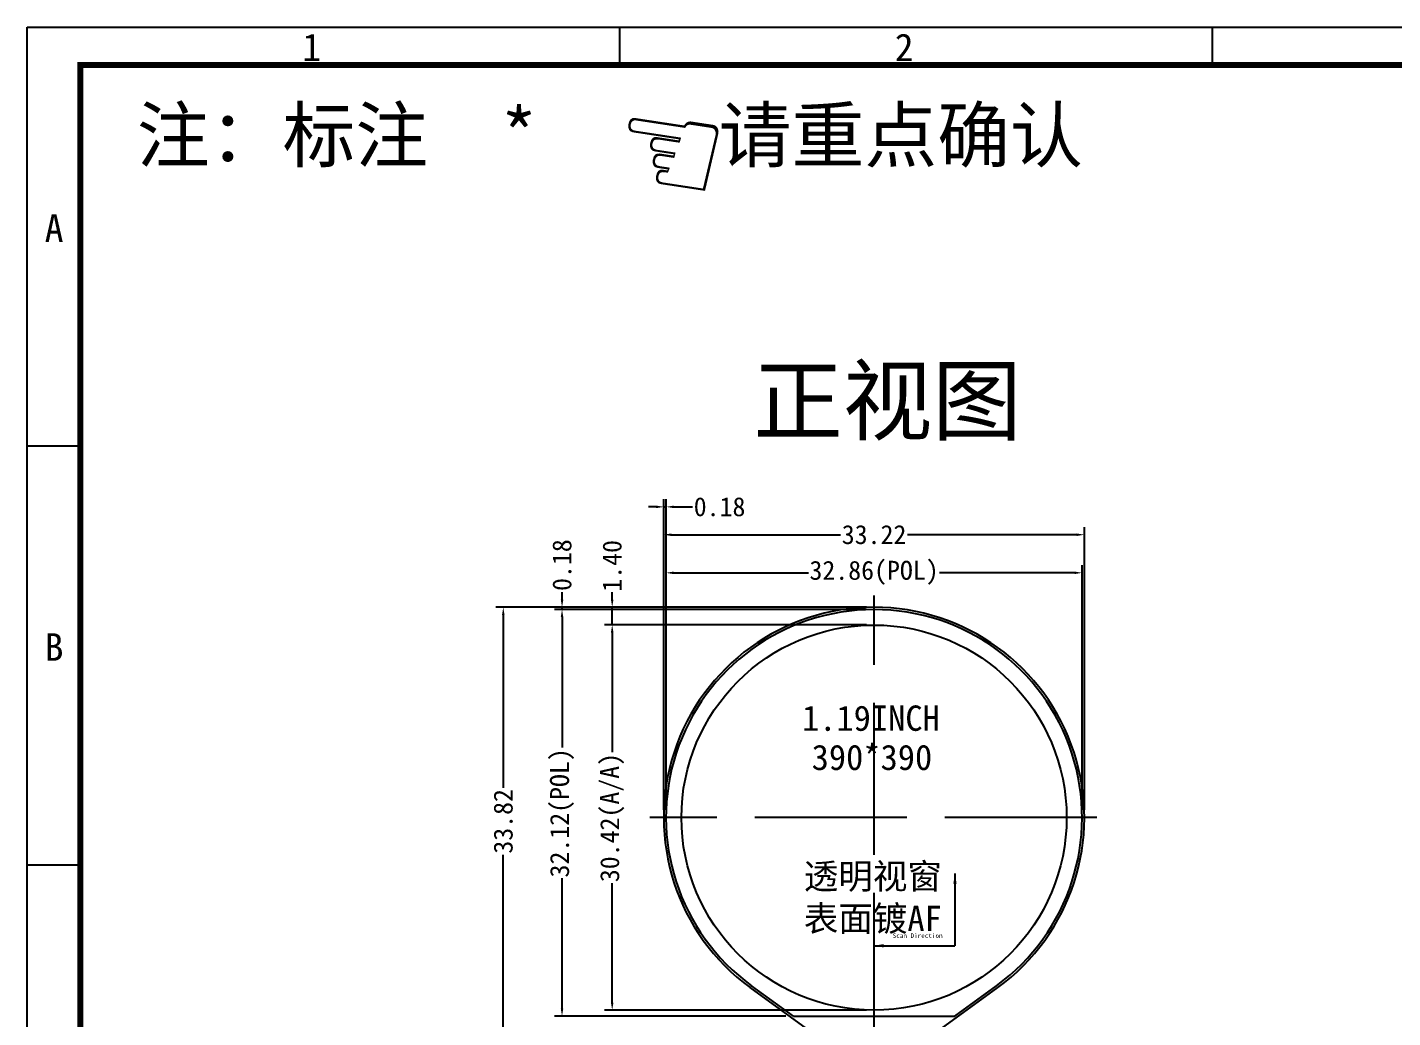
# Model space of a CAD drawing. Header units: millimetres. Extents: x 1387 to 2553, y -68 to 207.
# Drawn here: x 1793.7 to 1901.6, y 53.6 to 131.9 of the extents above; entities that cross this region are included whole.
import ezdxf

# ---------------------------------------------------------------- set-up
doc = ezdxf.new("R2010")
doc.units = ezdxf.units.MM
doc.linetypes.add('ACAD_ISO02W100', pattern=[15, 12, -3])
for name, color, linetype in [('DIM', 3, 'Continuous'), ('DIM（标注）', 3, 'Continuous'), ('Panel', 7, 'Continuous'), ('POL', 4, 'Continuous'), ('TEXT', 2, 'Continuous')]:
    doc.layers.add(name, color=color, linetype=linetype)
doc.layers.add('剖面', color=7, linetype='Continuous', lineweight=13)
doc.styles.add('Panel', font='arial.ttf')
doc.styles.add('RS', font='txt.shx', dxfattribs={"width": 0.95})
doc.styles.add('中文', font='')
doc.styles.add('宋体', font='')
doc.styles.get('中文').set_extended_font_data('宋体')
doc.styles.get('宋体').set_extended_font_data('SimSun')
doc.dimstyles.new('Panel', dxfattribs={"dimtxt": 2, "dimasz": 0.8, "dimexe": 0.06, "dimexo": 0, "dimgap": 0.2, "dimtad": 1, "dimdec": 3, "dimdsep": 46, "dimtxsty": 'Panel', "dimcen": 2.5, "dimclrd": 6, "dimclre": 6, "dimclrt": 6, "dimadec": 0, "dimazin": 0, "dimtfac": 1, "dimtdec": 3, "dimtmove": 0, "dimatfit": 3, "dimfxl": 1, "dimarcsym": 0})
doc.dimstyles.new('STANDARD$0', dxfattribs={"dimtxt": 2, "dimasz": 2, "dimexe": 0.4, "dimexo": 0.4, "dimgap": 0.4, "dimtad": 1, "dimzin": 0, "dimdsep": 46, "dimtxsty": '宋体', "dimcen": 0.4, "dimclrd": 256, "dimclre": 256, "dimclrt": 256, "dimadec": 0, "dimazin": 0, "dimtfac": 1, "dimtofl": 0, "dimtmove": 0, "dimatfit": 3, "dimfxl": 1, "dimtolj": 1, "dimtzin": 0, "dimarcsym": 0})

# ---------------------------------------------------------------- blocks, each defined once
blk = doc.blocks.new('A$C5D5B2502')
at = {"color": 3, "lineweight": 9, "extrusion": (0, 0, -1), "insert": (0.313, 2.205), "char_height": 2.2, "width": 1.7931, "attachment_point": 1, "text_direction": (0.707107, -0.707107, 0), "style": 'RS'}
blk.add_mtext('\\fWingdings|b0|i0|c2|p2;E', dxfattribs=at)
blk = doc.blocks.new('3')
at = {"layer": 'DIM', "extrusion": (0, 0, -1), "xscale": 1.882916887164354, "yscale": 1.882916887163899, "zscale": -1.882916887163784, "rotation": 180}
blk.add_blockref('A$C5D5B2502', (-1621.196, 1416.426), dxfattribs=at)
blk = doc.blocks.new('*D64')
at = {"layer": 'Defpoints', "color": 0, "linetype": 'Continuous'}
for p in [(1860.6, 84.66, 0.22), (1839.92, 54.24), (1860.6, 54.24, 0.22)]:
    blk.add_point(p, dxfattribs=at)
at = {"layer": 'DIM（标注）', "linetype": 'Continuous', "lineweight": -2}
for p, q in [((1860, 84.66), (1839.32, 84.66)), ((1839.92, 84.06), (1839.92, 74.61)), ((1839.92, 54.84), (1839.92, 64.28)), ((1860, 54.24), (1839.32, 54.24))]:
    blk.add_line(p, q, dxfattribs=at)
at = {"layer": 'DIM（标注）', "linetype": 'Continuous'}
for points in [[(1839.82, 84.06), (1840.02, 84.06), (1839.92, 84.66)], [(1839.82, 54.84), (1840.02, 54.84), (1839.92, 54.24)]]:
    blk.add_solid(points, dxfattribs=at)
at = {"layer": 'DIM（标注）', "linetype": 'Continuous', "insert": (1839.92, 69.45), "char_height": 1.5, "attachment_point": 5, "rotation": 90, "style": '宋体'}
blk.add_mtext('30.42(A/A)', dxfattribs=at)
blk = doc.blocks.new('*D65')
at = {"layer": 'Defpoints', "color": 0, "linetype": 'Continuous'}
for p in [(1839.92, 86.06), (1860.6, 86.06, 0.22), (1860.6, 84.66, 0.22)]:
    blk.add_point(p, dxfattribs=at)
at = {"layer": 'DIM（标注）', "linetype": 'Continuous', "lineweight": -2}
for p, q in [((1839.92, 86.66), (1839.92, 87.26)), ((1860, 86.06), (1839.32, 86.06)), ((1839.92, 84.66), (1839.92, 86.06)), ((1860, 84.66), (1839.32, 84.66)), ((1839.92, 84.06), (1839.92, 83.46))]:
    blk.add_line(p, q, dxfattribs=at)
at = {"layer": 'DIM（标注）', "linetype": 'Continuous'}
for points in [[(1839.82, 86.66), (1840.02, 86.66), (1839.92, 86.06)], [(1839.82, 84.06), (1840.02, 84.06), (1839.92, 84.66)]]:
    blk.add_solid(points, dxfattribs=at)
at = {"layer": 'DIM（标注）', "linetype": 'Continuous', "insert": (1839.92, 89.33), "char_height": 1.5, "attachment_point": 5, "rotation": 90, "style": '宋体'}
blk.add_mtext('1.40', dxfattribs=at)
blk = doc.blocks.new('*D75')
at = {"layer": 'Defpoints', "color": 0, "linetype": 'Continuous'}
for p in [(1877.21, 91.79), (1843.99, 69.45, 2.67), (1877.21, 69.45, 2.67)]:
    blk.add_point(p, dxfattribs=at)
at = {"layer": 'DIM（标注）', "linetype": 'Continuous', "lineweight": -2}
for p, q in [((1843.99, 70.05), (1843.99, 92.39)), ((1844.59, 91.79), (1857.95, 91.79)), ((1876.61, 91.79), (1863.25, 91.79)), ((1877.21, 70.05), (1877.21, 92.39))]:
    blk.add_line(p, q, dxfattribs=at)
at = {"layer": 'DIM（标注）', "linetype": 'Continuous'}
for points in [[(1844.59, 91.89), (1844.59, 91.69), (1843.99, 91.79)], [(1876.61, 91.89), (1876.61, 91.69), (1877.21, 91.79)]]:
    blk.add_solid(points, dxfattribs=at)
at = {"layer": 'DIM（标注）', "linetype": 'Continuous', "insert": (1860.6, 91.79), "char_height": 1.5, "attachment_point": 5, "style": '宋体'}
blk.add_mtext('33.22', dxfattribs=at)
blk = doc.blocks.new('*D76')
at = {"layer": 'Defpoints', "color": 0, "linetype": 'Continuous'}
for p in [(1860.6, 86.06, 2.67), (1831.32, 52.24), (1857, 52.24, 2.67)]:
    blk.add_point(p, dxfattribs=at)
at = {"layer": 'DIM（标注）', "linetype": 'Continuous', "lineweight": -2}
for p, q in [((1860, 86.06), (1830.72, 86.06)), ((1831.32, 85.46), (1831.32, 71.8)), ((1831.32, 52.84), (1831.32, 66.5)), ((1856.4, 52.24), (1830.72, 52.24))]:
    blk.add_line(p, q, dxfattribs=at)
at = {"layer": 'DIM（标注）', "linetype": 'Continuous'}
for points in [[(1831.22, 85.46), (1831.42, 85.46), (1831.32, 86.06)], [(1831.22, 52.84), (1831.42, 52.84), (1831.32, 52.24)]]:
    blk.add_solid(points, dxfattribs=at)
at = {"layer": 'DIM（标注）', "linetype": 'Continuous', "insert": (1831.32, 69.15), "char_height": 1.5, "attachment_point": 5, "rotation": 90, "style": '宋体'}
blk.add_mtext('33.82', dxfattribs=at)
blk = doc.blocks.new('*D77')
at = {"layer": 'Defpoints', "color": 0, "linetype": 'Continuous'}
for p in [(1860.6, 85.88, 2.67), (1835.96, 53.76), (1854.23, 53.76, 2.67)]:
    blk.add_point(p, dxfattribs=at)
at = {"layer": 'DIM（标注）', "linetype": 'Continuous', "lineweight": -2}
for p, q in [((1860, 85.88), (1835.36, 85.88)), ((1835.96, 85.28), (1835.96, 74.99)), ((1835.96, 54.36), (1835.96, 64.65)), ((1853.63, 53.76), (1835.36, 53.76))]:
    blk.add_line(p, q, dxfattribs=at)
at = {"layer": 'DIM（标注）', "linetype": 'Continuous'}
for points in [[(1835.86, 85.28), (1836.06, 85.28), (1835.96, 85.88)], [(1835.86, 54.36), (1836.06, 54.36), (1835.96, 53.76)]]:
    blk.add_solid(points, dxfattribs=at)
at = {"layer": 'DIM（标注）', "linetype": 'Continuous', "insert": (1835.96, 69.82), "char_height": 1.5, "attachment_point": 5, "rotation": 90, "style": '宋体'}
blk.add_mtext('32.12(POL)', dxfattribs=at)
blk = doc.blocks.new('*D67')
at = {"layer": 'Defpoints', "color": 0, "linetype": 'Continuous'}
for p in [(1844.17, 93.99), (1843.99, 69.45, 2.67), (1844.17, 69.45, 2.67)]:
    blk.add_point(p, dxfattribs=at)
at = {"layer": 'DIM（标注）', "linetype": 'Continuous', "lineweight": -2}
for p, q in [((1843.39, 93.99), (1842.79, 93.99)), ((1843.99, 70.05), (1843.99, 94.59)), ((1843.99, 93.99), (1844.17, 93.99)), ((1844.17, 70.05), (1844.17, 94.59)), ((1844.77, 93.99), (1846.27, 93.99))]:
    blk.add_line(p, q, dxfattribs=at)
at = {"layer": 'DIM（标注）', "linetype": 'Continuous'}
for points in [[(1843.39, 94.09), (1843.39, 93.89), (1843.99, 93.99)], [(1844.77, 94.09), (1844.77, 93.89), (1844.17, 93.99)]]:
    blk.add_solid(points, dxfattribs=at)
at = {"layer": 'DIM（标注）', "linetype": 'Continuous', "insert": (1848.4, 93.99), "char_height": 1.5, "attachment_point": 5, "style": '宋体'}
blk.add_mtext('0.18', dxfattribs=at)
blk = doc.blocks.new('*D78')
at = {"layer": 'Defpoints', "color": 0, "linetype": 'Continuous'}
for p in [(1835.96, 85.88), (1860.6, 86.06, 2.67), (1860.6, 85.88, 2.67)]:
    blk.add_point(p, dxfattribs=at)
at = {"layer": 'DIM（标注）', "linetype": 'Continuous', "lineweight": -2}
for p, q in [((1835.96, 86.66), (1835.96, 87.26)), ((1860, 86.06), (1835.36, 86.06)), ((1860, 85.88), (1835.36, 85.88)), ((1835.96, 85.88), (1835.96, 86.06)), ((1835.96, 85.28), (1835.96, 84.68))]:
    blk.add_line(p, q, dxfattribs=at)
at = {"layer": 'DIM（标注）', "linetype": 'Continuous'}
for points in [[(1835.86, 86.66), (1836.06, 86.66), (1835.96, 86.06)], [(1835.86, 85.28), (1836.06, 85.28), (1835.96, 85.88)]]:
    blk.add_solid(points, dxfattribs=at)
at = {"layer": 'DIM（标注）', "linetype": 'Continuous', "insert": (1835.96, 89.39), "char_height": 1.5, "attachment_point": 5, "rotation": 90, "style": '宋体'}
blk.add_mtext('0.18', dxfattribs=at)
blk = doc.blocks.new('*D82')
at = {"layer": 'Defpoints', "color": 0, "linetype": 'Continuous'}
for p in [(1877.03, 88.78), (1844.17, 69.45, 2.67), (1877.03, 69.45, 2.67)]:
    blk.add_point(p, dxfattribs=at)
at = {"layer": 'DIM（标注）', "linetype": 'Continuous', "lineweight": -2}
for p, q in [((1844.17, 70.05), (1844.17, 89.38)), ((1844.77, 88.78), (1855.43, 88.78)), ((1876.43, 88.78), (1865.76, 88.78)), ((1877.03, 70.05), (1877.03, 89.38))]:
    blk.add_line(p, q, dxfattribs=at)
at = {"layer": 'DIM（标注）', "linetype": 'Continuous'}
for points in [[(1844.77, 88.88), (1844.77, 88.68), (1844.17, 88.78)], [(1876.43, 88.88), (1876.43, 88.68), (1877.03, 88.78)]]:
    blk.add_solid(points, dxfattribs=at)
at = {"layer": 'DIM（标注）', "linetype": 'Continuous', "insert": (1860.6, 88.78), "char_height": 1.5, "attachment_point": 5, "style": '宋体'}
blk.add_mtext('32.86(POL)', dxfattribs=at)

msp = doc.modelspace()

# ---------------------------------------------------------------- linework, layer by layer
for p, q in [((1840.522, 128.894, 2.434), (1840.522, 131.867, 2.434)), ((1887.314, 128.894, 2.434), (1887.314, 131.867, 2.434)), ((1797.924, 98.783, 2.434), (1793.731, 98.783, 2.434)), ((1797.924, 65.698, 2.434), (1793.731, 65.698, 2.434))]:
    msp.add_line(p, q)
at = {"elevation": 2.434}
msp.add_lwpolyline([(1793.731, 131.867), (2073.259, 131.867), (2073.259, -66.379), (1793.731, -66.379), (1793.731, 131.867)], dxfattribs=at)
at = {"color": 7, "linetype": 'Continuous', "const_width": 0.481, "elevation": 2.434}
msp.add_lwpolyline([(1797.924, -63.405), (2069.066, -63.405), (2069.066, 128.894), (1797.924, 128.894)], close=True, dxfattribs=at)
at = {"color": 1, "linetype": 'ACAD_ISO02W100', "elevation": 2.674}
for points in [[(1860.598, 51.515), (1860.598, 86.999)], [(1878.194, 69.448), (1842.888, 69.448)]]:
    msp.add_lwpolyline(points, dxfattribs=at)
at = {"layer": 'Panel', "elevation": 2.674}
msp.add_lwpolyline([(1870.377, 56.022, 3.0714977), (1850.819, 56.022)], format="xyb", dxfattribs=at)
for points in [[(1855.548, 52.578), (1850.819, 56.022)], [(1865.649, 52.578), (1870.377, 56.022)]]:
    msp.add_lwpolyline(points, dxfattribs=at)
at = {"layer": 'Panel'}
msp.add_circle((1860.598, 69.448, 2.674), 15.21, dxfattribs=at)
at = {"layer": 'POL', "elevation": 2.674}
msp.add_lwpolyline([(1870.271, 56.167, 3.0714977), (1850.925, 56.167)], format="xyb", dxfattribs=at)
for points in [[(1854.228, 53.762), (1850.925, 56.167)], [(1866.969, 53.762), (1870.271, 56.167)], [(1854.228, 53.762), (1866.969, 53.762)]]:
    msp.add_lwpolyline(points, dxfattribs=at)

# ---------------------------------------------------------------- block references
at = {"layer": '剖面', "xscale": 1.985862265104923, "yscale": 1.985862265104066, "zscale": 1.985862265104351, "rotation": 306.343990015905}
msp.add_blockref('3', (-2326.9, 1059.131, 2.434), dxfattribs=at)

# ---------------------------------------------------------------- texts
at = {"char_height": 2.181, "attachment_point": 1}
for s, insert, width in [('1', (1815.445, 131.375, 2.434), 3.70455), ('2', (1862.236, 131.375, 2.434), 1.8025), ('A', (1795.104, 117.095, 2.434), 11.91611), ('B', (1795.104, 84.01, 2.434), 8.68163)]:
    msp.add_mtext(s, dxfattribs=dict(at, insert=insert, width=width))
at = {"color": 3, "linetype": 'Continuous', "insert": (1862.069, 60.303, 2.674), "char_height": 0.36, "width": 5.0323, "attachment_point": 1}
msp.add_mtext('Scan Direction', dxfattribs=at)
at = {"layer": 'DIM', "insert": (1802.379, 125.466, 2.434), "char_height": 4.21652, "width": 98.31204, "attachment_point": 1}
msp.add_mtext('{\\fSimSun|b0|i0|c134|p2;注：标注  \\C1;*\\C256;     请重点确认}', dxfattribs=at)
at = {"layer": 'DIM', "color": 7, "insert": (1851.057, 104.975, 2.455), "char_height": 5.184, "width": 189.00396, "attachment_point": 1, "style": '中文'}
msp.add_mtext('正视图', dxfattribs=at)
at = {"layer": 'DIM', "color": 2, "insert": (1855.048, 65.813, 2.674), "char_height": 2, "width": 194.04046, "attachment_point": 1}
msp.add_mtext('{\\fSimSun|b0|i0|c134|p2;透明视窗\\P表面镀AF}', dxfattribs=at)
at = {"layer": 'TEXT', "style": '宋体'}
for s, p in [('1.19INCH', (1854.905, 76.301, 2.674)), ('390*390', (1855.67, 73.206, 2.674))]:
    msp.add_text(s, height=2, dxfattribs=at).set_placement(p)

# ---------------------------------------------------------------- dimensions: what is measured, and where the dimension line sits
at = {"layer": 'DIM（标注）', "linetype": 'Continuous'}
dim = msp.add_linear_dim(base=(1844.168, 93.992), p1=(1843.988, 69.448, 2.674), p2=(1844.168, 69.448, 2.674), dimstyle='STANDARD$0', override={"dimtxt": 1.5, "dimasz": 0.6, "dimexe": 0.6, "dimexo": 0.6, "dimgap": 0.1, "dimtad": 0, "dimcen": 2.5, "dimtofl": 1, "dimtolj": 0}, dxfattribs=at)
dim.commit()
dim.dimension.update_dxf_attribs({"geometry": '*D67', "text_midpoint": (1848.398, 93.992), "dimtype": 160})
dim = msp.add_linear_dim(base=(1877.208, 91.786), p1=(1843.988, 69.448, 2.674), p2=(1877.208, 69.448, 2.674), dimstyle='STANDARD$0', override={"dimtxt": 1.5, "dimasz": 0.6, "dimexe": 0.6, "dimexo": 0.6, "dimgap": 0.1, "dimtad": 0, "dimcen": 2.5, "dimtofl": 1, "dimtolj": 0}, dxfattribs=at)
dim.commit()
dim.dimension.update_dxf_attribs({"geometry": '*D75', "text_midpoint": (1860.598, 91.786)})
for base, p2, picture, middle in [((1835.959, 85.878), (1860.598, 85.878, 2.674), '*D78', (1835.959, 89.39)), ((1831.322, 52.238), (1856.998, 52.238, 2.674), '*D76', (1831.322, 69.148))]:
    dim = msp.add_linear_dim(base=base, p1=(1860.598, 86.058, 2.674), p2=p2, angle=90, dimstyle='STANDARD$0', override={"dimtxt": 1.5, "dimasz": 0.6, "dimexe": 0.6, "dimexo": 0.6, "dimgap": 0.1, "dimtad": 0, "dimcen": 2.5, "dimtofl": 1, "dimtolj": 0}, dxfattribs=at)
    dim.commit()
    dim.dimension.update_dxf_attribs({"geometry": picture, "text_midpoint": middle, "dimtype": 160})
dim = msp.add_linear_dim(base=(1839.919, 86.058, 2.455), p1=(1860.598, 84.658, 2.674), p2=(1860.598, 86.058, 2.674), angle=90, dimstyle='STANDARD$0', override={"dimtxt": 1.5, "dimasz": 0.6, "dimexe": 0.6, "dimexo": 0.6, "dimgap": 0.1, "dimtad": 0, "dimcen": 2.5, "dimtofl": 1, "dimtolj": 0}, dxfattribs=at)
dim.commit()
dim.dimension.update_dxf_attribs({"geometry": '*D65', "text_midpoint": (1839.919, 89.327, 2.455)})
dim = msp.add_linear_dim(base=(1877.028, 88.781), p1=(1844.168, 69.448, 2.674), p2=(1877.028, 69.448, 2.674), text='<>(POL)', dimstyle='STANDARD$0', override={"dimtxt": 1.5, "dimasz": 0.6, "dimexe": 0.6, "dimexo": 0.6, "dimgap": 0.1, "dimtad": 0, "dimcen": 2.5, "dimtofl": 1, "dimtolj": 0}, dxfattribs=at)
dim.commit()
dim.dimension.update_dxf_attribs({"geometry": '*D82', "text_midpoint": (1860.598, 88.781)})
for base, p1, p2, text, picture, middle in [((1835.959, 53.762), (1860.598, 85.878, 2.674), (1854.228, 53.762, 2.674), '<>(POL)', '*D77', (1835.959, 69.82)), ((1839.919, 54.238, 2.455), (1860.598, 84.658, 2.674), (1860.598, 54.238, 2.674), '<>(A/A)', '*D64', (1839.919, 69.448, 2.455))]:
    dim = msp.add_linear_dim(base=base, p1=p1, p2=p2, angle=90, text=text, dimstyle='STANDARD$0', override={"dimtxt": 1.5, "dimasz": 0.6, "dimexe": 0.6, "dimexo": 0.6, "dimgap": 0.1, "dimtad": 0, "dimcen": 2.5, "dimtofl": 1, "dimtolj": 0}, dxfattribs=at)
    dim.commit()
    dim.dimension.update_dxf_attribs({"geometry": picture, "text_midpoint": middle})

# ---------------------------------------------------------------- leaders
at = {"color": 3, "linetype": 'Continuous'}
for points in [[(1866.989, 65.019, 2.674), (1866.989, 59.322, 2.674)], [(1860.562, 59.322, 2.674), (1866.989, 59.322, 2.674)]]:
    msp.add_leader(points, dimstyle='Panel', override={"dimgap": 0.2, "dimtad": 0}, dxfattribs=at)

doc.saveas('drawing.dxf')
